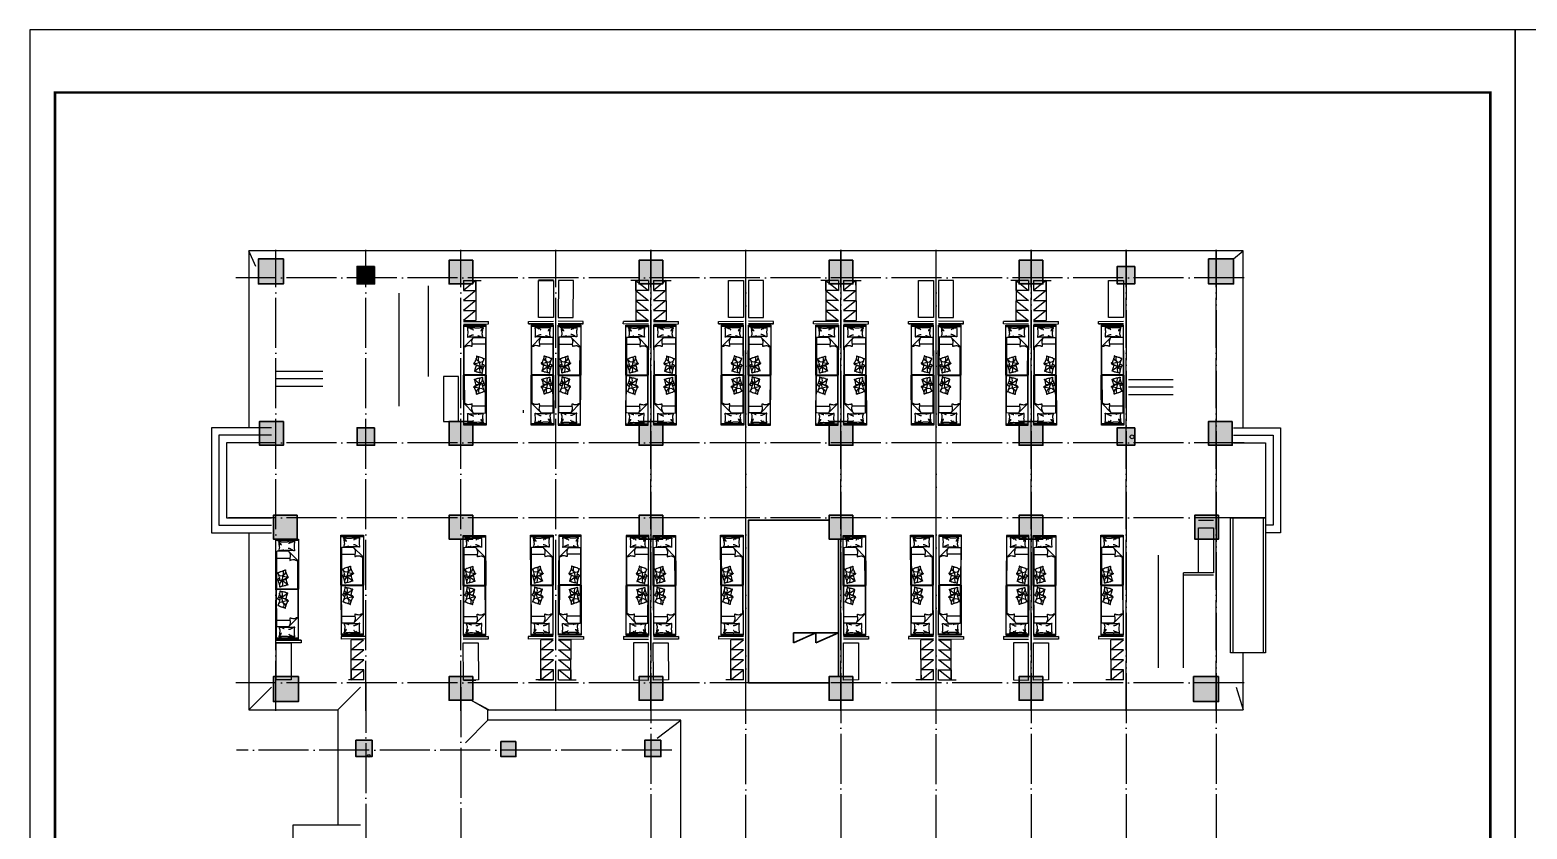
# Model space of a CAD drawing. Extents: x 39238 to 748440, y -374049 to 522939.
# Drawn here: x 39238 to 99109, y 221996 to 253956 of the extents above; entities that cross this region are included whole.
import ezdxf

# ---------------------------------------------------------------- set-up
doc = ezdxf.new("R2010")
doc.units = 0
doc.header["$LTSCALE"] = 1000
doc.header["$MEASUREMENT"] = 0
doc.linetypes.add('DOTE', pattern=[2.42, 2, -0.2, 0.02, -0.2])
for name, color, linetype in [('DIM_SYMB', 3, 'Continuous'), ('DOTE', 1, 'DOTE'), ('GROUND', 2, 'Continuous'), ('LVTRY', 6, 'Continuous'), ('PUB_TITLE', 7, 'Continuous'), ('WALL', 2, 'Continuous'), ('家具', 8, 'Continuous')]:
    doc.layers.add(name, color=color, linetype=linetype)
doc.layers.add('砼柱', color=2, linetype='Continuous', lineweight=35)
doc.styles.add('DIM_FONT', font='simplex_.ttf', dxfattribs={"width": 0.7, "bigfont": 'GBCBIG'})

# ---------------------------------------------------------------- blocks, each defined once
blk = doc.blocks.new('M_C55HKH')
for p, q in [((0, -52), (900, -52)), ((26, -509), (26, -1968)), ((503, -489), (46, -489)), ((503, -489), (872, -858)), ((46, -761), (564, -761)), ((872, -1968), (872, -858)), ((163, -1664), (89, -1649)), ((146, -1456), (100, -1409)), ((211, -1478), (146, -1456)), ((154, -1766), (147, -1841)), ((196, -1718), (154, -1766)), ((249, -1682), (175, -1667)), ((249, -1682), (196, -1718)), ((278, -1459), (211, -1478)), ((219, -1643), (211, -1652)), ((251, -1606), (219, -1643)), ((266, -1787), (243, -1892)), ((249, -1682), (286, -1639)), ((249, -1682), (266, -1787)), ((292, -1700), (249, -1682)), ((278, -1459), (251, -1606)), ((278, -1459), (305, -1407)), ((278, -1459), (357, -1410)), ((317, -1498), (278, -1459)), ((286, -1639), (333, -1628)), ((391, -1769), (292, -1700)), ((299, -1273), (295, -1270)), ((307, -1352), (299, -1273)), ((305, -1407), (307, -1352)), ((412, -1527), (317, -1498)), ((333, -1628), (405, -1618)), ((357, -1410), (393, -1337)), ((469, -1839), (391, -1769)), ((393, -1337), (392, -1318)), ((495, -1523), (412, -1527)), ((46, -1988), (852, -1988))]:
    blk.add_line(p, q)
blk.add_lwpolyline([(0, -2000), (0, 0), (900, 0), (900, -2000)], close=True)
for points in [[(135, -134, -0.263368), (107, -115, -0.494818), (116, -96, -0.049225), (134, -94, -0.036831), (158, -96, -0.031893), (196, -104, 0.035782), (230, -111, 0.032941), (319, -117, 0.026564), (430, -111, 0.017905), (468, -106, -0.033397), (488, -104, -0.03204), (525, -104, 0.018442), (590, -107, 0.010837), (654, -107, 0.014624), (702, -104, 0.111249), (725, -96, -0.153708), (742, -92, -0.076444), (749, -94, -0.215512), (751, -96, -0.585858), (748, -99, 0.363489), (744, -102, 0.191716), (743, -113, -0.129675), (745, -130, -0.01735), (742, -147, 0.019326), (740, -162, 0.018818), (733, -230, 0.021828), (732, -289, 0.006204), (734, -323, 0.001963), (740, -430, 0.028341), (744, -466, -0.117014), (744, -475, -0.36606), (742, -476, -0.03973), (728, -473, -0.048309), (715, -468, 0.062981), (704, -464, 0.04058), (681, -461, 0.014345), (614, -458, 0.005484), (488, -459, 0.007153), (392, -462, 0.008762), (350, -465, -0.008153), (304, -468, -0.06251), (247, -463, 0.078669), (201, -461, 0.047825), (179, -466, -0.034494), (148, -473, -0.023571), (123, -476, -0.510228), (122, -475), (129, -445), (150, -363, 0.073041), (152, -343, 0.023305), (146, -282, 0.018299), (142, -259, -0.01097), (135, -221, -0.042281), (132, -187, -0.027201), (135, -133)], [(133, -150, -0.05369), (148, -163, -0.070312), (156, -175, -0.015448), (159, -183, -0.013244), (163, -194, -0.082127), (166, -212, -0.064164), (163, -235)], [(135, -134, -0.077379), (170, -159, -0.077379), (195, -194, -0.047525), (205, -218, -0.047525), (210, -244)], [(225, -460, 0.009729), (253, -451, 0.009729), (280, -441, 0.007971), (301, -432, 0.007971), (323, -423)], [(695, -462, 0.016108), (656, -436, 0.024599), (629, -421, 0.009477), (580, -397, 0.015937), (550, -385, 0.072521), (534, -381, 0.033339), (498, -381)], [(503, -489, -0.085272), (566, -599, -0.124044), (575, -686), (562, -782), (563, -854)], [(609, -107, 0.027842), (585, -118, 0.048685), (573, -126, 0.023666), (545, -150, 0.031223), (526, -171, 0.046801), (521, -179, 0.023191), (513, -196)], [(691, -102, 0.088153), (656, -105, 0.088153), (625, -120, 0.077547), (604, -142, 0.077547), (590, -169)], [(563, -854, -0.027362), (602, -838, -0.040834), (629, -830, -0.038441), (717, -821, -0.076528), (761, -826, -0.103649), (788, -840, 0.093398), (818, -857, 0.072727), (841, -861, 0.052315), (872, -858)], [(400, -1581, 0.025626), (402, -1591, 0.0108), (426, -1697, 0.00456), (445, -1769, 0.01125), (454, -1797, 0.069394), (462, -1813, -0.079756), (468, -1827, -0.106399), (469, -1839, -0.328642), (466, -1842, -0.299547), (461, -1840, 0.189917), (454, -1835, 0.033518), (446, -1833, 0.075627), (442, -1833, 0.053489), (436, -1835, 0.017838), (418, -1843, 0.038394), (397, -1855, -0.059529), (384, -1862, -0.035943), (362, -1869, -0.011245), (291, -1884, -0.006203), (259, -1889, 0.010783), (241, -1893, 0.019485), (230, -1895, 0.005062), (188, -1908, 0.101392), (167, -1919, -0.223768), (156, -1922, -0.25558), (153, -1920, -0.081563), (150, -1907, -0.071805), (151, -1893, 0.069985), (152, -1879, 0.03546), (145, -1831, 0.029432), (130, -1774, 0.001554), (121, -1746, -0.00152), (112, -1718, -0.004735), (102, -1689, 0.00382), (91, -1653, 0.296001), (66, -1634, -0.649774), (61, -1616, -0.02319), (65, -1613, 0.0288), (68, -1610, 0.005727), (73, -1605, -0.004358), (80, -1599, -0.027528), (94, -1586, -0.046214), (104, -1580, -0.194121), (117, -1579, 0.133719), (137, -1580, 0.005779), (155, -1575, 0.008882)]]:
    blk.add_lwpolyline(points, format="xyb")
blk.add_lwpolyline([(345, -1251, 0.101392), (366, -1238, -0.223768), (377, -1234, -0.25558), (380, -1236, -0.081563), (384, -1249, -0.071805), (384, -1263, 0.069985), (384, -1277, 0.03546), (394, -1324, 0.029432), (414, -1380, 0.001554), (425, -1407, -0.00152), (437, -1434, -0.004735), (448, -1462, 0.00382), (462, -1497, 0.296001), (488, -1515, -0.649774), (495, -1532, -0.02319), (491, -1536, 0.0288), (488, -1539, 0.005727), (484, -1544, -0.004358), (478, -1551, -0.027528), (464, -1564, -0.046214), (455, -1571, -0.194121), (442, -1573, 0.133719), (422, -1574, 0.011505), (387, -1586, 0.008882), (343, -1604, 0.012426), (286, -1629, -0.033612), (264, -1637), (218, -1652), (182, -1663, 0.224341), (170, -1674, -0.722772), (163, -1673, -0.103513), (163, -1670, 0.053465), (163, -1664, 0.030109), (161, -1646, -0.031436), (159, -1628, -0.05324), (160, -1616, 0.05518), (161, -1604, 0.056271), (157, -1583, 0.0108), (124, -1480, 0.00456), (100, -1409, 0.01125), (89, -1381, 0.069394), (80, -1366, -0.079756), (73, -1353, -0.106399), (71, -1341, -0.328642), (74, -1338, -0.299547), (79, -1340, 0.189917), (86, -1344, 0.033518), (94, -1345, 0.075627), (98, -1345, 0.053489), (104, -1343, 0.017838), (122, -1333, 0.038394), (141, -1319, -0.059529), (154, -1311, -0.035943), (175, -1303, -0.011245), (245, -1283, -0.006203), (276, -1275, 0.010783), (295, -1270, 0.019485), (305, -1266, 0.005062)], format="xyb", close=True)
for centre, start, end in [((46, -509), 90, 180), ((46, -741), 180, 270), ((46, -1968), 180, 270), ((852, -1968), 270, 0)]:
    blk.add_arc(centre, 20, start, end)
at = {"style": 'DIM_FONT', "width": 0.8, "flags": 9}
for tag in ['XSIZE', 'YSIZE']:
    blk.add_attdef(tag, (0, 0), '', height=0.5, dxfattribs=at)
blk = doc.blocks.new('sde')
for p, q in [((193374, 243331), (193879, 243331)), ((193374, 243331), (193374, 242931)), ((193874, 243331), (193374, 242931)), ((193874, 242931), (193874, 243331)), ((193874, 243331), (193874, 241732)), ((193374, 242931), (193874, 242931)), ((193874, 242931), (193374, 242531)), ((193374, 242531), (193874, 242531)), ((193874, 242531), (193374, 242131)), ((193374, 242131), (193874, 242131)), ((193874, 242131), (193374, 241732)), ((193374, 241732), (193874, 241732)), ((193374, 241695), (194374, 241695)), ((193374, 241595), (194374, 241595)), ((193374, 241595), (194374, 241595)), ((194374, 241595), (194374, 241695)), ((195974, 241695), (196974, 241695)), ((195974, 241595), (195974, 241695)), ((195974, 241595), (196974, 241595)), ((196974, 241595), (195974, 241595))]:
    blk.add_line(p, q)
at = {"layer": 'LVTRY'}
blk.add_lwpolyline([(196975, 243327), (196975, 241846), (196375, 241846), (196375, 243327)], close=True, dxfattribs=at)
at = {"layer": 'WALL'}
blk.add_line((193674, 243331), (194084, 243330), dxfattribs=at)
at = {"layer": '家具', "xscale": -1, "rotation": 359.9999999533093}
for p in [(194274, 241545), (196974, 241545)]:
    blk.add_blockref('M_C55HKH', p, dxfattribs=at)
at = {"layer": '家具', "rotation": 179.9999999533093}
for p in [(194274, 237545), (196974, 237545)]:
    blk.add_blockref('M_C55HKH', p, dxfattribs=at)
blk = doc.blocks.new('fgtr')
for points in [[(499270, -316435), (498270, -316435), (498270, -317435), (499270, -317435)], [(502920, -316735), (502220, -316735), (502220, -317435), (502920, -317435)]]:
    blk.add_hatch(color=256).paths.add_polyline_path(points)
h = blk.add_hatch(color=256)
h.paths.add_polyline_path([(522045, -316485), (521095, -316485), (521095, -317435), (522045, -317435)])
h.paths.add_polyline_path([(514445, -316485), (513495, -316485), (513495, -317435), (514445, -317435)])
h.paths.add_polyline_path([(506845, -316485), (505895, -316485), (505895, -317435), (506845, -317435)])
h = blk.add_hatch(color=256)
h.paths.add_polyline_path([(537270, -316435), (536270, -316435), (536270, -317435), (537270, -317435)])
h.paths.add_polyline_path([(533320, -316735), (532620, -316735), (532620, -317435), (533320, -317435)])
h.paths.add_polyline_path([(529645, -316485), (528695, -316485), (528695, -317435), (529645, -317435)])
h = blk.add_hatch(color=256)
h.paths.add_polyline_path([(537270, -370335), (536270, -370335), (536270, -371335), (537270, -371335)])
h.paths.add_polyline_path([(537220, -363885), (536270, -363885), (536270, -364835), (537220, -364835)])
h.paths.add_polyline_path([(536670, -360135), (535720, -360135), (535720, -361085), (536670, -361085)])
h.paths.add_polyline_path([(536670, -353635), (535670, -353635), (535670, -354635), (536670, -354635)])
h.paths.add_polyline_path([(533320, -370335), (532620, -370335), (532620, -371035), (533320, -371035)])
h.paths.add_polyline_path([(533320, -363885), (532620, -363885), (532620, -364585), (533320, -364585)])
h.paths.add_polyline_path([(537220, -322935), (536270, -322935), (536270, -323885), (537220, -323885)])
h.paths.add_polyline_path([(536670, -326685), (535720, -326685), (535720, -327635), (536670, -327635)])
h.paths.add_polyline_path([(536670, -333135), (535670, -333135), (535670, -334135), (536670, -334135)])
h.paths.add_polyline_path([(533320, -323185), (532620, -323185), (532620, -323885), (533320, -323885)])
h.paths.add_polyline_path([(508570, -351510), (507970, -351510), (507970, -352110), (508570, -352110)])
h.paths.add_polyline_path([(508570, -348210), (507970, -348210), (507970, -348810), (508570, -348810)])
h.paths.add_polyline_path([(508570, -342985), (507970, -342985), (507970, -343585), (508570, -343585)])
h.paths.add_polyline_path([(508570, -335735), (507970, -335735), (507970, -336335), (508570, -336335)])
h.paths.add_polyline_path([(514370, -351510), (513720, -351510), (513720, -352160), (514370, -352160)])
h.paths.add_polyline_path([(502820, -351510), (502170, -351510), (502170, -352160), (502820, -352160)])
h.paths.add_polyline_path([(514320, -348210), (513720, -348210), (513720, -348810), (514320, -348810)])
h.paths.add_polyline_path([(502820, -348210), (502220, -348210), (502220, -348810), (502820, -348810)])
h.paths.add_polyline_path([(502820, -342985), (502220, -342985), (502220, -343585), (502820, -343585)])
h.paths.add_polyline_path([(514320, -342985), (513720, -342985), (513720, -343585), (514320, -343585)])
h.paths.add_polyline_path([(514370, -335685), (513720, -335685), (513720, -336335), (514370, -336335)])
h.paths.add_polyline_path([(502820, -335685), (502170, -335685), (502170, -336335), (502820, -336335)])
h.paths.add_polyline_path([(502920, -370335), (502220, -370335), (502220, -371035), (502920, -371035)])
h.paths.add_polyline_path([(502920, -363885), (502220, -363885), (502220, -364585), (502920, -364585)])
h.paths.add_polyline_path([(499270, -370335), (498270, -370335), (498270, -371335), (499270, -371335)])
h.paths.add_polyline_path([(499245, -363885), (498245, -363885), (498245, -364885), (499245, -364885)])
h.paths.add_polyline_path([(499595, -360135), (498645, -360135), (498645, -361085), (499595, -361085)])
h.paths.add_polyline_path([(499870, -353635), (498870, -353635), (498870, -354635), (499870, -354635)])
h.paths.add_polyline_path([(506845, -370335), (505895, -370335), (505895, -371285), (506845, -371285)])
h.paths.add_polyline_path([(506845, -363885), (505895, -363885), (505895, -364835), (506845, -364835)])
h.paths.add_polyline_path([(506845, -360135), (505895, -360135), (505895, -361085), (506845, -361085)])
h.paths.add_polyline_path([(506845, -353685), (505895, -353685), (505895, -354635), (506845, -354635)])
h.paths.add_polyline_path([(529645, -370335), (528695, -370335), (528695, -371285), (529645, -371285)])
h.paths.add_polyline_path([(529645, -363885), (528695, -363885), (528695, -364835), (529645, -364835)])
h.paths.add_polyline_path([(529645, -360135), (528695, -360135), (528695, -361085), (529645, -361085)])
h.paths.add_polyline_path([(529645, -353685), (528695, -353685), (528695, -354635), (529645, -354635)])
h.paths.add_polyline_path([(522045, -370335), (521095, -370335), (521095, -371285), (522045, -371285)])
h.paths.add_polyline_path([(522045, -363885), (521095, -363885), (521095, -364835), (522045, -364835)])
h.paths.add_polyline_path([(522045, -360135), (521095, -360135), (521095, -361085), (522045, -361085)])
h.paths.add_polyline_path([(522045, -353685), (521095, -353685), (521095, -354635), (522045, -354635)])
h.paths.add_polyline_path([(514445, -370335), (513495, -370335), (513495, -371285), (514445, -371285)])
h.paths.add_polyline_path([(514445, -363885), (513495, -363885), (513495, -364835), (514445, -364835)])
h.paths.add_polyline_path([(514445, -360135), (513495, -360135), (513495, -361085), (514445, -361085)])
h.paths.add_polyline_path([(514445, -353685), (513495, -353685), (513495, -354635), (514445, -354635)])
h.paths.add_polyline_path([(529645, -322935), (528695, -322935), (528695, -323885), (529645, -323885)])
h.paths.add_polyline_path([(529645, -326685), (528695, -326685), (528695, -327635), (529645, -327635)])
h.paths.add_polyline_path([(529645, -333135), (528695, -333135), (528695, -334085), (529645, -334085)])
h.paths.add_polyline_path([(522045, -322935), (521095, -322935), (521095, -323885), (522045, -323885)])
h.paths.add_polyline_path([(522045, -326685), (521095, -326685), (521095, -327635), (522045, -327635)])
h.paths.add_polyline_path([(522045, -333135), (521095, -333135), (521095, -334085), (522045, -334085)])
h.paths.add_polyline_path([(514445, -322935), (513495, -322935), (513495, -323885), (514445, -323885)])
h.paths.add_polyline_path([(514445, -326685), (513495, -326685), (513495, -327635), (514445, -327635)])
h.paths.add_polyline_path([(514445, -333135), (513495, -333135), (513495, -334085), (514445, -334085)])
h.paths.add_polyline_path([(506845, -322935), (505895, -322935), (505895, -323885), (506845, -323885)])
h.paths.add_polyline_path([(506845, -326685), (505895, -326685), (505895, -327635), (506845, -327635)])
h.paths.add_polyline_path([(506845, -333135), (505895, -333135), (505895, -334085), (506845, -334085)])
h.paths.add_polyline_path([(502920, -323185), (502220, -323185), (502220, -323885), (502920, -323885)])
h.paths.add_polyline_path([(499270, -322935), (498320, -322935), (498320, -323885), (499270, -323885)])
h.paths.add_polyline_path([(499820, -326685), (498870, -326685), (498870, -327635), (499820, -327635)])
h.paths.add_polyline_path([(499870, -333135), (498870, -333135), (498870, -334135), (499870, -334135)])
at = {"layer": '砼柱'}
for points in [[(499270, -316435), (498270, -316435), (498270, -317435), (499270, -317435)], [(506845, -316485), (505895, -316485), (505895, -317435), (506845, -317435)], [(514445, -316485), (513495, -316485), (513495, -317435), (514445, -317435)], [(522045, -316485), (521095, -316485), (521095, -317435), (522045, -317435)], [(529645, -316485), (528695, -316485), (528695, -317435), (529645, -317435)], [(537270, -316435), (536270, -316435), (536270, -317435), (537270, -317435)], [(502920, -316735), (502220, -316735), (502220, -317435), (502920, -317435)], [(533320, -316735), (532620, -316735), (532620, -317435), (533320, -317435)], [(499270, -322935), (498320, -322935), (498320, -323885), (499270, -323885)], [(502920, -323185), (502220, -323185), (502220, -323885), (502920, -323885)], [(506845, -322935), (505895, -322935), (505895, -323885), (506845, -323885)], [(514445, -322935), (513495, -322935), (513495, -323885), (514445, -323885)], [(522045, -322935), (521095, -322935), (521095, -323885), (522045, -323885)], [(529645, -322935), (528695, -322935), (528695, -323885), (529645, -323885)], [(533320, -323185), (532620, -323185), (532620, -323885), (533320, -323885)], [(537220, -322935), (536270, -322935), (536270, -323885), (537220, -323885)], [(499820, -326685), (498870, -326685), (498870, -327635), (499820, -327635)], [(506845, -326685), (505895, -326685), (505895, -327635), (506845, -327635)], [(514445, -326685), (513495, -326685), (513495, -327635), (514445, -327635)], [(522045, -326685), (521095, -326685), (521095, -327635), (522045, -327635)], [(529645, -326685), (528695, -326685), (528695, -327635), (529645, -327635)], [(536670, -326685), (535720, -326685), (535720, -327635), (536670, -327635)], [(499870, -333135), (498870, -333135), (498870, -334135), (499870, -334135)], [(506845, -333135), (505895, -333135), (505895, -334085), (506845, -334085)], [(514445, -333135), (513495, -333135), (513495, -334085), (514445, -334085)], [(522045, -333135), (521095, -333135), (521095, -334085), (522045, -334085)], [(529645, -333135), (528695, -333135), (528695, -334085), (529645, -334085)], [(536670, -333135), (535670, -333135), (535670, -334135), (536670, -334135)], [(502820, -335685), (502170, -335685), (502170, -336335), (502820, -336335)], [(508570, -335735), (507970, -335735), (507970, -336335), (508570, -336335)], [(514370, -335685), (513720, -335685), (513720, -336335), (514370, -336335)], [(502820, -342985), (502220, -342985), (502220, -343585), (502820, -343585)], [(508570, -342985), (507970, -342985), (507970, -343585), (508570, -343585)], [(514320, -342985), (513720, -342985), (513720, -343585), (514320, -343585)], [(502820, -348210), (502220, -348210), (502220, -348810), (502820, -348810)], [(508570, -348210), (507970, -348210), (507970, -348810), (508570, -348810)], [(514320, -348210), (513720, -348210), (513720, -348810), (514320, -348810)], [(502820, -351510), (502170, -351510), (502170, -352160), (502820, -352160)], [(508570, -351510), (507970, -351510), (507970, -352110), (508570, -352110)], [(514370, -351510), (513720, -351510), (513720, -352160), (514370, -352160)], [(499870, -353635), (498870, -353635), (498870, -354635), (499870, -354635)], [(506845, -353685), (505895, -353685), (505895, -354635), (506845, -354635)], [(514445, -353685), (513495, -353685), (513495, -354635), (514445, -354635)], [(522045, -353685), (521095, -353685), (521095, -354635), (522045, -354635)], [(529645, -353685), (528695, -353685), (528695, -354635), (529645, -354635)], [(536670, -353635), (535670, -353635), (535670, -354635), (536670, -354635)], [(499595, -360135), (498645, -360135), (498645, -361085), (499595, -361085)], [(506845, -360135), (505895, -360135), (505895, -361085), (506845, -361085)], [(514445, -360135), (513495, -360135), (513495, -361085), (514445, -361085)], [(522045, -360135), (521095, -360135), (521095, -361085), (522045, -361085)], [(529645, -360135), (528695, -360135), (528695, -361085), (529645, -361085)], [(536670, -360135), (535720, -360135), (535720, -361085), (536670, -361085)], [(499245, -363885), (498245, -363885), (498245, -364885), (499245, -364885)], [(502920, -363885), (502220, -363885), (502220, -364585), (502920, -364585)], [(506845, -363885), (505895, -363885), (505895, -364835), (506845, -364835)], [(514445, -363885), (513495, -363885), (513495, -364835), (514445, -364835)], [(522045, -363885), (521095, -363885), (521095, -364835), (522045, -364835)], [(529645, -363885), (528695, -363885), (528695, -364835), (529645, -364835)], [(533320, -363885), (532620, -363885), (532620, -364585), (533320, -364585)], [(537220, -363885), (536270, -363885), (536270, -364835), (537220, -364835)], [(499270, -370335), (498270, -370335), (498270, -371335), (499270, -371335)], [(502920, -370335), (502220, -370335), (502220, -371035), (502920, -371035)], [(506845, -370335), (505895, -370335), (505895, -371285), (506845, -371285)], [(514445, -370335), (513495, -370335), (513495, -371285), (514445, -371285)], [(522045, -370335), (521095, -370335), (521095, -371285), (522045, -371285)], [(529645, -370335), (528695, -370335), (528695, -371285), (529645, -371285)], [(533320, -370335), (532620, -370335), (532620, -371035), (533320, -371035)], [(537270, -370335), (536270, -370335), (536270, -371335), (537270, -371335)]]:
    blk.add_lwpolyline(points, close=True, dxfattribs=at)

msp = doc.modelspace()

# ---------------------------------------------------------------- linework, layer by layer
for p, q in [((55167, 243720), (55167, 240095)), ((60172, 243945), (59572, 243945)), ((53985, 243432), (53990, 238907)), ((50952, 240296), (49072, 240296)), ((50952, 239996), (49072, 239996)), ((50952, 239696), (49072, 239696)), ((84952, 239966), (83172, 239966)), ((84952, 239666), (83172, 239666)), ((84952, 239366), (83172, 239366)), ((58972, 238645), (58972, 238745)), ((85972, 234546), (86572, 234546)), ((85972, 234346), (86572, 234346)), ((84372, 228446), (84372, 232946)), ((86572, 232246), (85372, 232246)), ((85372, 228446), (85372, 232246)), ((86572, 232146), (85372, 232146)), ((50082, 229546), (49082, 229544)), ((49082, 229544), (50082, 229546)), ((50083, 229446), (49083, 229444)), ((50082, 229546), (50083, 229446)), ((52682, 229698), (51682, 229696)), ((52682, 229698), (51682, 229696)), ((51682, 229696), (51683, 229596)), ((52683, 229598), (51683, 229596)), ((52583, 229561), (52082, 229560)), ((52086, 227961), (52082, 229560)), ((52083, 229160), (52583, 229561)), ((52584, 229161), (52083, 229160)), ((52084, 228760), (52584, 229161)), ((52585, 228762), (52084, 228760)), ((52086, 228361), (52585, 228762)), ((52586, 228362), (52086, 228361)), ((52086, 227961), (52586, 228362)), ((52086, 228361), (52086, 227961)), ((52587, 227962), (52586, 228362)), ((52587, 227962), (52082, 227961)), ((56572, 227946), (57072, 227946)), ((60172, 227946), (59572, 227946))]:
    msp.add_line(p, q)
at = {"color": 2}
for points in [[(48892, 238046), (46492, 238046), (46492, 233846), (48892, 233846)], [(48892, 237746), (46792, 237746), (46792, 234146), (48892, 234146)], [(87372, 238046), (89252, 238046), (89252, 233846), (88652, 233846)], [(87372, 237746), (88952, 237746), (88952, 234146), (88652, 234146)], [(48472, 237446), (47092, 237446), (47092, 234446), (48892, 234446)], [(87372, 237446), (88652, 237446), (88652, 234446), (86852, 234446)], [(52452, 222146), (49752, 222146), (49752, 213746), (50352, 213746)]]:
    msp.add_lwpolyline(points, dxfattribs=at)
at = {"color": 5}
msp.add_circle((83312, 237682), 75, dxfattribs=at)
msp.add_circle((52787, 224920), 55)
at = {"layer": 'DIM_SYMB'}
msp.add_lwpolyline([(88299, 231323, 0, 0, 0), (88299, 232392, 80, 0, 0), (88299, 232692, 0, 0, 0)], format="xyseb", dxfattribs=at)
at = {"layer": 'DOTE'}
for p, q in [((49072, 226724), (49072, 245166)), ((49072, 226724), (49072, 245166)), ((52672, 226724), (52672, 245166)), ((56472, 226724), (56472, 245166)), ((60272, 226724), (60272, 245166)), ((64072, 226724), (64072, 245166)), ((64072, 245166), (64072, 189526)), ((67872, 206846), (67872, 245166)), ((67872, 226724), (67872, 245166)), ((71672, 226724), (71672, 245166)), ((71672, 245166), (71672, 189526)), ((75472, 206846), (75472, 245166)), ((75472, 226724), (75472, 245166)), ((79272, 226724), (79272, 245166)), ((79272, 245166), (79272, 189526)), ((83072, 226724), (83072, 245166)), ((83072, 245166), (83072, 189526)), ((86672, 226724), (86672, 245166)), ((86672, 245166), (86672, 189526)), ((87792, 244046), (47472, 244046)), ((87792, 244046), (47472, 244046)), ((87792, 244046), (47472, 244046)), ((87792, 244046), (47472, 244046)), ((87792, 237446), (47172, 237446)), ((87792, 234446), (47172, 234446)), ((87792, 227846), (47472, 227846)), ((52672, 227846), (52672, 189526)), ((56472, 227666), (56472, 189526)), ((64904, 225146), (47503, 225146))]:
    msp.add_line(p, q, dxfattribs=at)
at = {"layer": 'GROUND'}
for p, q in [((87752, 245126), (47992, 245126)), ((47992, 245126), (47992, 238046)), ((48272, 244496), (47992, 245126)), ((87372, 244796), (87752, 245126)), ((87752, 238046), (87752, 245126)), ((47092, 234446), (48292, 234446)), ((87252, 229046), (87252, 234446)), ((87252, 234446), (88652, 234446)), ((87352, 229046), (87352, 234446)), ((88552, 234446), (88552, 229046)), ((88652, 234446), (88652, 229046)), ((47992, 233846), (47992, 226766)), ((47992, 233846), (47992, 226766)), ((88652, 229046), (87252, 229046)), ((87752, 226766), (87752, 229046)), ((87752, 226766), (87752, 229046)), ((48892, 227666), (47992, 226766)), ((48892, 227666), (47992, 226766)), ((51552, 226766), (52452, 227666)), ((51552, 226766), (52452, 227666)), ((87472, 227666), (87752, 226766)), ((87472, 227666), (87752, 226766)), ((57552, 226766), (56872, 227146)), ((57592, 226766), (56872, 227146)), ((47992, 226766), (51552, 226766)), ((47992, 226766), (51552, 226766)), ((57552, 226346), (56652, 225446)), ((57552, 226766), (87752, 226766)), ((64324, 225626), (65272, 226346))]:
    msp.add_line(p, q, dxfattribs=at)
for points in [[(51552, 226766), (51552, 222146)], [(51552, 226766), (51552, 226346)], [(65272, 212646), (65272, 225146), (65272, 226346), (57552, 226346), (57552, 226766)]]:
    msp.add_lwpolyline(points, dxfattribs=at)
at = {"layer": 'LVTRY'}
for points in [[(56380, 238296), (56380, 240096), (55780, 240096), (55780, 238296)], [(86572, 234046), (86572, 232246), (85972, 232246), (85972, 234046)], [(49086, 227963), (49082, 229444), (49682, 229445), (49686, 227964)]]:
    msp.add_lwpolyline(points, close=True, dxfattribs=at)
at = {"layer": 'PUB_TITLE', "color": 4}
for points in [[(39238, 169856), (98638, 169856), (98638, 253956), (39238, 253956)], [(98638, 169856), (158038, 169856), (158038, 253956), (98638, 253956)]]:
    msp.add_lwpolyline(points, close=True, dxfattribs=at)
at = {"layer": 'PUB_TITLE', "color": 4, "const_width": 100}
msp.add_lwpolyline([(40238, 170856), (97638, 170856), (97638, 251456), (40238, 251456)], close=True, dxfattribs=at)
at = {"layer": 'WALL'}
msp.add_line((52387, 227961), (51977, 227961), dxfattribs=at)
at = {"layer": '砼柱'}
for p, q in [((69772, 229446), (69772, 229846)), ((69772, 229846), (71572, 229846)), ((70672, 229846), (69772, 229446)), ((70672, 229846), (70672, 229446)), ((71572, 229846), (70672, 229446))]:
    msp.add_line(p, q, dxfattribs=at)
msp.add_lwpolyline([(71572, 228096), (71197, 228096), (71197, 227846), (67972, 227846), (67972, 234346), (71197, 234346), (71197, 233596), (71572, 233596)], close=True, dxfattribs=at)

# ---------------------------------------------------------------- block references
msp.add_blockref('fgtr', (-449898, 561231))
for p, rotation in [((-136192, 116), 0.143568738901536), ((-128592, 116), 0.143568738901536), ((-120992, 116), 0.143568738901536), ((-113392, 116), 0.143568738901536), ((252936, 471776), 180.1435687389015), ((260536, 471776), 180.1435687389015), ((268136, 471776), 180.1435687389015), ((275736, 471776), 180.1435687389015)]:
    msp.add_blockref('sde', p, dxfattribs=dict(rotation=rotation))
at = {"xscale": -1}
for p, rotation in [((256736, 116), 359.8564311677172), ((264336, 116), 359.8564311677172), ((271936, 116), 359.8564311677172), ((-132392, 471776), 179.8564311677172), ((-117192, 471776), 179.8564311677172)]:
    msp.add_blockref('sde', p, dxfattribs=dict(at, rotation=rotation))
at = {"layer": '家具'}
for p, rotation in [((49072, 233594), 0.1435687855902733), ((51672, 233746), 0.1435687855900452)]:
    msp.add_blockref('M_C55HKH', p, dxfattribs=dict(at, rotation=rotation))
at = {"layer": '家具', "xscale": -1}
for p, rotation in [((51682, 229746), 180.14356878559), ((49082, 229594), 180.1435687855903)]:
    msp.add_blockref('M_C55HKH', p, dxfattribs=dict(at, rotation=rotation))

doc.saveas('drawing.dxf')
